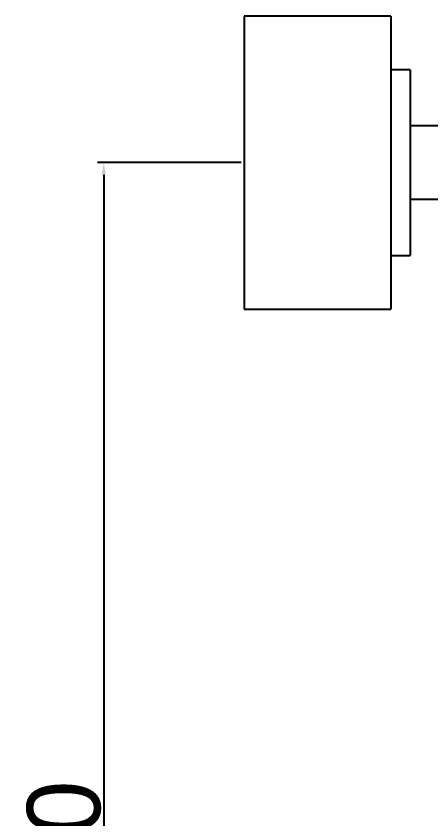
# Model space of a CAD drawing. Header units: millimetres. Extents: x 118 to 1056, y 18 to 712.
# Drawn here: x 117.7 to 202.7, y 229.9 to 394.2 of the extents above; entities that cross this region are included whole.
import ezdxf

# ---------------------------------------------------------------- set-up
doc = ezdxf.new("R2010")
doc.units = ezdxf.units.MM
doc.header["$PDSIZE"] = -1
doc.dimstyles.new('副本 ISO-50', dxfattribs={"dimtxt": 15, "dimasz": 2.5, "dimexe": 1.25, "dimexo": 0.625, "dimtad": 1, "dimtxsty": 'Standard', "dimcen": 2.5, "dimadec": 0, "dimazin": 0, "dimtfac": 1, "dimtmove": 0, "dimatfit": 3, "dimfxl": 1, "dimarcsym": 0})

# ---------------------------------------------------------------- blocks, each defined once
blk = doc.blocks.new('*D123')
at = {"color": 0, "lineweight": -2, "transparency": 16777216}
for p, q in [((163.82, 364.22), (134.44, 364.22)), ((135.69, 361.72), (135.69, 80.3)), ((163.82, 77.8), (134.44, 77.8))]:
    blk.add_line(p, q, dxfattribs=at)
at = {"color": 0, "transparency": 16777216}
for points in [[(135.28, 361.72), (136.11, 361.72), (135.69, 364.22)], [(135.28, 80.3), (136.11, 80.3), (135.69, 77.8)]]:
    blk.add_solid(points, dxfattribs=at)
at = {"layer": 'Defpoints', "color": 0, "transparency": 16777216}
for p in [(164.45, 364.22), (135.69, 77.8), (164.45, 77.8)]:
    blk.add_point(p, dxfattribs=at)
at = {"color": 0, "transparency": 16777216, "insert": (127.57, 221.01), "char_height": 15, "width": 72.5, "attachment_point": 5, "rotation": 90}
blk.add_mtext('290', dxfattribs=at)

msp = doc.modelspace()

# ---------------------------------------------------------------- linework, layer by layer
at = {"color": 7, "linetype": 'Continuous', "lineweight": 25}
for p, q in [((194.44621, 394.2188), (164.44621, 394.2188)), ((164.44621, 394.2188), (164.44621, 334.2188)), ((194.44621, 394.2188), (194.44621, 334.2188)), ((198.44621, 383.2188), (194.44621, 383.2188)), ((198.44621, 383.2188), (198.44621, 345.2188)), ((211.44621, 371.7188), (198.44621, 371.7188)), ((198.44621, 356.7188), (211.44621, 356.7188)), ((194.44621, 345.2188), (198.44621, 345.2188)), ((164.44621, 334.2188), (194.44621, 334.2188))]:
    msp.add_line(p, q, dxfattribs=at)

# ---------------------------------------------------------------- dimensions: what is measured, and where the dimension line sits
at = {"color": 240, "true_color": 0xed1f24}
dim = msp.add_linear_dim(base=(135.69441, 77.80386), p1=(164.44621, 364.2188), p2=(164.44621, 77.80386), angle=90, text='290', dimstyle='副本 ISO-50', dxfattribs=at)
dim.commit()
dim.dimension.update_dxf_attribs({"geometry": '*D123', "text_midpoint": (127.56941, 221.01133)})

doc.saveas('drawing.dxf')
